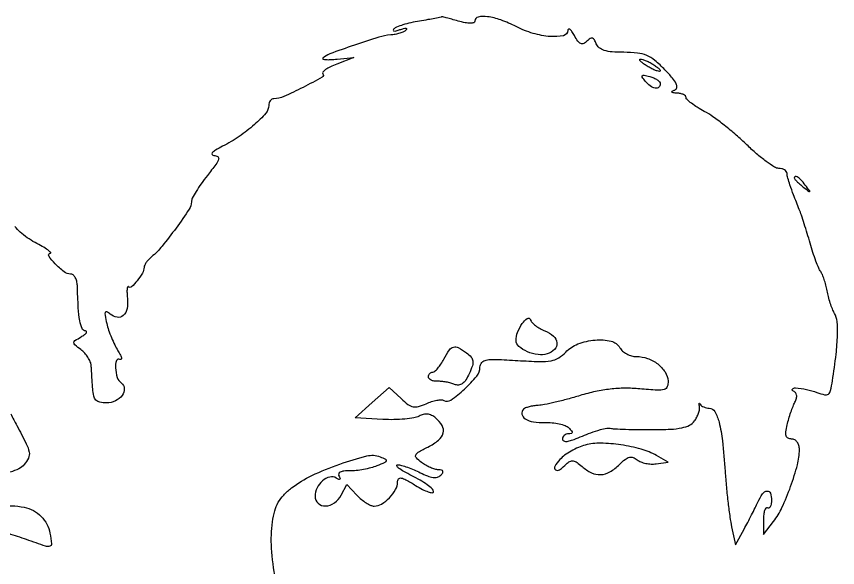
# Model space of a CAD drawing. Extents: x 0 to 320, y 0 to 260.
# Drawn here: x 134 to 293.4, y 153.1 to 260 of the extents above; entities that cross this region are included whole.
import ezdxf

# ---------------------------------------------------------------- set-up
doc = ezdxf.new("R2010")
doc.units = 0

msp = doc.modelspace()

# ---------------------------------------------------------------- linework, layer by layer
for points in [[(184.305326, 150.802074, -0.02995), (183.546471, 156.834768, -0.049687), (183.72085, 161.955449, -0.034935), (184.157567, 164.075269, -0.060738), (184.846752, 165.731411, -0.062263), (185.900042, 167.145991, -0.038718), (187.445187, 168.52599, -0.052455), (191.375031, 170.918072, -0.026132), (196.771055, 173.134388, -0.021819), (202.033263, 174.726724, -0.159602), (204.625717, 174.554521, -0.020896), (205.680911, 174.077406, -0.378099), (205.808167, 173.760084, -0.20579), (205.501183, 173.428896, -0.008774), (204, 172.794477, -0.03157), (202.842293, 172.411878, -0.018669), (201.421276, 172.096006, -0.018638), (199.973507, 171.885892, -0.030244), (198.732003, 171.828266, 0.028291), (197.593719, 171.779881, 0.091538), (196.869907, 171.570479, 0.206793), (196.577894, 171.222928, 0.214323), (196.636511, 170.77912, -0.036376), (196.854304, 170.361651, -0.363581), (196.802152, 170.186446, -0.264031), (196.585193, 170.171722, -0.02627), (196.110704, 170.431581, 0.202477), (194.845968, 170.627933, 0.117376), (193.459018, 169.907255, 0.10025), (192.381477, 168.513304, 0.115062), (192, 166.877555, 0.209017), (192.588705, 165.53081, 0.200048), (193.992078, 165.015818, 0.143609), (195.737498, 165.610631, 0.116951), (197.051258, 167.095777), (198.172884, 169.191554), (200.125397, 167.095777, 0.032119), (200.975078, 166.293748, 0.033074), (201.912559, 165.615634, 0.03504), (202.799879, 165.142301, 0.105385), (203.467527, 165, 0.137415), (204.898084, 165.400728, 0.063153), (206.425286, 166.616584, 0.062933), (207.608598, 168.184262, 0.13096), (208, 169.652988, -0.16546), (208.205605, 170.25729, -0.281972), (208.687521, 170.441565, -0.081834), (209.636875, 170.09744, -0.01063), (211.5, 169, 0.019097), (212.843398, 168.239033, 0.037634), (213.971875, 167.759308, 0.0573), (214.753885, 167.590784, 0.443152), (215, 167.813938, 0.216776), (214.775604, 168.307193, 0.022422), (213.751563, 169.12195, 0.024669), (212.378074, 170.01771, 0.017238), (210.75, 170.894709, -0.012904), (209.215017, 171.704479, -0.035151), (208.189063, 172.378879, -0.123953), (207.86554, 172.785263, -0.546331), (208, 172.993051, -0.063865), (208.769896, 172.891504, -0.01855), (209.917339, 172.541843, -0.018322), (211.192449, 172.047968, -0.018632), (212.420728, 171.464568, 0.02652), (213.793963, 170.838662, 0.062645), (214.88204, 170.561405, 0.091172), (215.729676, 170.610168, 0.137378), (216.370728, 170.970728, 0.045616), (216.761891, 171.440609, 0.250171), (216.797809, 171.757725, 0.251896), (216.554547, 171.962529, 0.046113), (215.95, 172.031803, -0.068288), (215.264417, 172.141242, -0.028622), (214.385031, 172.464122, -0.027661), (213.470092, 172.922474, -0.032186), (212.658617, 173.458867, -0.033605), (211.646835, 174.338442, -0.304827), (211.538406, 174.883858, -0.165626), (212.01512, 175.423253, -0.010372), (213.908617, 176.452744, 0.05182), (215.9533, 177.794684, 0.157201), (216.846545, 179.174251, 0.199191), (216.659896, 180.596583, 0.088821), (215.418799, 182.067391, 0.058281), (214.617047, 182.588438, 0.086657), (213.816017, 182.824845, 0.089825), (213.003675, 182.771914, 0.067269), (212.168799, 182.439836, -0.086967), (211.190755, 182.094516, -0.01903), (209.413645, 181.866058, -0.019268), (207.310071, 181.758116, -0.017439), (205.132972, 181.806318), (199.765944, 182.112636), (203.06587, 185.058809), (206.365796, 188.004981), (208.673007, 185.837469, 0.029185), (210.025896, 184.707542, 0.109902), (211.029283, 184.261192, 0.119682), (212.079514, 184.301751, 0.037692), (213.565045, 184.847682, -0.026719), (214.616263, 185.260378, -0.032709), (215.637444, 185.52688, -0.034547), (216.500197, 185.631628, -0.152497), (216.990264, 185.506017, 0.301673), (218.351985, 185.550164, 0.031037), (220.980274, 187.677489, 0.033543), (223.363279, 190.178512, 0.175308), (224, 191.938707, -0.185654), (224.346928, 192.840841, -0.16724), (225.226208, 193.327063, -0.053586), (227.084304, 193.451077, -0.005916), (231.347637, 193.228084, 0.008533), (235.574298, 193.029187, 0.050318), (237.783749, 193.185416, 0.092113), (239.274964, 193.737964, 0.070671), (240.629067, 194.832225, -0.114359), (243.017572, 196.442012, -0.070606), (246.335067, 197.19899, -0.076328), (249.434182, 196.984805, -0.212941), (251.142075, 195.710609, 0.086848), (251.67517, 195.056031, 0.056381), (252.481806, 194.502491, 0.054736), (253.423379, 194.127049, 0.067617), (254.35856, 194, -0.084956), (256.526349, 193.628988, -0.080103), (258.496748, 192.555429, -0.086053), (259.916082, 191.002161, -0.124424), (260.500314, 189.245743, -0.106665), (260.348282, 188.158935, -0.24229), (259.754906, 187.612909, -0.082657), (258.41586, 187.47381, -0.00725), (255.002839, 187.733459, 0.024681), (252.122273, 187.85185, 0.02583), (249.287858, 187.681796, 0.025143), (246.417341, 187.21311, 0.021011), (243.428115, 186.436644, -0.007845), (240.996269, 185.736132, -0.008328), (238.59143, 185.126889, -0.008008), (236.505956, 184.67049, -0.037475), (235.287392, 184.517965, 0.024805), (234.393599, 184.429003, 0.026917), (233.537463, 184.253111, 0.027774), (232.827016, 184.023979, 0.104852), (232.437256, 183.77059, 0.247557), (232.140558, 182.811589, 0.210234), (232.745589, 181.926733, 0.100602), (234.360186, 181.326193, 0.048321), (236.575879, 181.195334, -0.031244), (238.000058, 181.159876, -0.032645), (239.387604, 180.946439, -0.034557), (240.552358, 180.602688, -0.107747), (241.236594, 180.163406, -0.020571), (241.77882, 179.57463, -0.185735), (241.892136, 179.25, -0.344415), (241.730986, 179.056654, -0.053197), (241.2, 179, 0.080098), (240.741636, 178.926098, 0.091351), (240.3525, 178.712548, 0.10075), (240.092332, 178.394657, 0.12186), (240, 178.021439, 0.239685), (240.170347, 177.686498, 0.149516), (240.595608, 177.539421, 0.076094), (241.299073, 177.621214, 0.027954), (242.25, 177.940084, -0.00408), (245.481852, 179.198342, -0.019255), (247.367488, 179.832881, -0.033582), (248.620162, 180.111641, -0.09826), (249.5, 180.072845, 0.049291), (250.180907, 179.975879, 0.002973), (252.247488, 179.899364, 0.004427), (254.714302, 179.844569, 0.003255), (257.448897, 179.825851, 0.011066), (260.9672, 179.902555, 0.039762), (263.194403, 180.178823, 0.065964), (264.662964, 180.689457, 0.118818), (265.630213, 181.508964, 0.038609), (266.08204, 182.239025, 0.037336), (266.422054, 183.037937, 0.039752), (266.611796, 183.786411, 0.099515), (266.595211, 184.347199, -0.014671), (266.512148, 184.75992, -0.133316), (266.529555, 184.941052, -0.572206), (266.605784, 184.954173, -0.048005), (266.747228, 184.75, 0.108925), (267.002823, 184.462612, 0.054387), (267.427758, 184.220313, 0.05027), (267.943389, 184.055653, 0.052208), (268.474925, 184, -0.272885), (269.580879, 183.347839, -0.064767), (270.39873, 181.275257, -0.035193), (271.040834, 177.66754, -0.008824), (271.567246, 171.7099, 0.006308), (271.818534, 168.692852, 0.005758), (272.152554, 165.589783, 0.005767), (272.514871, 162.824452, 0.018601), (272.845001, 161), (273.613744, 157.5), (275.2549, 160.5, 0.00437), (275.958385, 161.813082, 0.003216), (276.715713, 163.279687, 0.003249), (277.41416, 164.676268, 0.00724), (277.923278, 165.75, -0.042362), (278.847411, 167.390737, -0.216187), (279.719456, 167.922216, -0.363714), (280.356817, 167.508135, -0.074379), (280.571429, 166.073419, -0.039538), (280.515602, 165.368544, -0.085489), (280.340625, 164.855415, -0.161426), (280.082567, 164.614282, -0.251349), (279.785714, 164.632436, 0.364827), (279.489193, 164.588812, 0.102253), (279.237335, 164.150241, 0.054926), (279.069294, 163.353029, 0.026486), (279.022236, 162.309017), (279.044472, 159.5), (280.979061, 162, 0.057111), (282.612733, 164.697866, 0.021159), (284.295696, 168.814627, 0.020833), (285.61444, 173.01658, 0.065706), (286, 175.937897, 0.068053), (285.889446, 176.746394, 0.091027), (285.565837, 177.410627, 0.106468), (285.074621, 177.844731, 0.128607), (284.480948, 178, -0.116622), (283.801359, 178.160696, -0.203429), (283.432319, 178.594395, -0.110372), (283.365119, 179.394516, -0.024651), (283.61928, 180.75, -0.013291), (283.933438, 181.925146, -0.010414), (284.334326, 183.182553, -0.010557), (284.756634, 184.337417, -0.025263), (285.130343, 185.16933, 0.052027), (285.420811, 185.92099, 0.1109), (285.448004, 186.540019, 0.142154), (285.214025, 187.012976, 0.111725), (284.74201, 187.340382, -0.528416), (284.664732, 187.694874, -0.223044), (285.221454, 187.913558, -0.03453), (287.395207, 187.621299, -0.040182), (289.396938, 187.039184, 0.030646), (290.894486, 186.572574, 0.224167), (291.611175, 186.718053, 0.178113), (292.051333, 187.394358, 0.018508), (292.410671, 189.289184, 0.008001), (293.111217, 194.47008, 0.022008), (293.385228, 198.146695, 0.030195), (293.306558, 200.76916, 0.105348), (292.808447, 202.377802, -0.033081), (292.406915, 203.221786, -0.015061), (291.99025, 204.371055, -0.014839), (291.622254, 205.61323, -0.019741), (291.366597, 206.762637, 0.018434), (291.124982, 207.862467, 0.017786), (290.800555, 208.9549, 0.018028), (290.446295, 209.895217, 0.059879), (290.120869, 210.468939, -0.060817), (289.752109, 211.121897, -0.009232), (289.20354, 212.519001, -0.010226), (288.617371, 214.201519, -0.008691), (288.066144, 216, 0.003984), (287.512339, 217.869529, 0.003765), (286.918548, 219.765625, 0.003742), (286.367614, 221.436483, 0.013127), (285.976695, 222.5, -0.002831), (284.85303, 225.372887, -0.009514), (284.164091, 227.271165, -0.013764), (283.749114, 228.605152, -0.046984), (283.586367, 229.498681, 0.142387), (283.438851, 229.879984, 0.089592), (283.083628, 230.204386, 0.076472), (282.577556, 230.423575, 0.063887), (281.996198, 230.498681, -0.142243), (281.157132, 230.743111, -0.017142), (279.551078, 231.842671, -0.019278), (277.697074, 233.321106, -0.014752), (275.784106, 235.072115, 0.014379), (273.722192, 236.962287, 0.011844), (271.419616, 238.860849, 0.012019), (269.221372, 240.503703, 0.030952), (267.537908, 241.549519, -0.015796), (266.182569, 242.335623, -0.022687), (265.03926, 243.122079, -0.019716), (264.179349, 243.827955, -0.214196), (264, 244.227404, 0.205177), (263.870853, 244.528877, 0.077267), (263.485937, 244.796241, 0.060021), (262.919926, 244.991993, 0.042021), (262.25, 245.078947, -0.014712), (261.48443, 245.136092, -0.221988), (261.261454, 245.269999, -0.444109), (261.304352, 245.44319, -0.028137), (261.837218, 245.691354, 0.265923), (262.20944, 246.159835, 0.15428), (262.095472, 246.891286, 0.062075), (261.363018, 247.997858, 0.015272), (259.891052, 249.612406, 0.026159), (257.939026, 251.426212, 0.073874), (256.3552, 252.394922, 0.074085), (254.560801, 252.859891, 0.026417), (251.910822, 253, -0.018541), (249.632516, 253.084512, -0.057225), (248.121151, 253.372795, -0.092096), (247.146295, 253.888368, -0.13436), (246.574206, 254.667217, 0.041324), (246.202318, 255.439037, 0.196354), (245.82034, 255.730271, 0.215502), (245.368303, 255.656916, 0.050045), (244.757566, 255.157566, -0.088502), (244.122013, 254.71445, -0.216076), (243.564119, 254.710711, -0.133566), (243.003975, 255.167832, -0.028463), (242.325784, 256.240349, 0.022527), (241.839053, 257.030686, 0.077605), (241.429093, 257.46904, 0.307407), (241.175433, 257.486183, 0.258929), (241.035435, 257.25, -0.347232), (240.18071, 256.228522, -0.070171), (237.651296, 256.062565, -0.053532), (234.316845, 256.674703, -0.045838), (231, 258, 0.031521), (228.056708, 259.274781, 0.053241), (225.447392, 259.911442, 0.083758), (223.636652, 259.849509, 0.356406), (223, 259.069806, -0.317582), (222.774663, 258.750818, -0.085398), (222.128301, 258.639611, -0.049535), (221.108712, 258.740871, -0.020333), (219.756602, 259.069806, 0.003394), (218.512357, 259.417529, 0.005728), (217.464013, 259.689988, 0.001351), (216.556668, 259.912137, 0.469409), (216.506602, 259.874833, -0.343909), (216.455393, 259.815876, -0.000804), (215.258957, 259.583866, -0.00442), (213.891483, 259.333483, -0.002676), (212.268573, 259.060073, 0.015228), (210.59211, 258.734171, 0.018816), (209.054359, 258.324955, 0.017443), (207.806505, 257.893911, 0.116775), (207.268573, 257.52591, 0.189612), (207.175377, 257.280953, 0.379196), (207.304315, 257.138637, 0.091736), (207.756636, 257.171791, 0.022715), (208.469519, 257.393523, -0.020277), (209.181556, 257.618804, -0.086065), (209.624758, 257.660664, -0.408204), (209.738494, 257.530499, -0.184088), (209.636539, 257.302853, -0.088826), (209.17977, 256.984674, -0.031414), (208.433211, 256.696452, -0.030005), (207.555496, 256.476406, -0.030973), (206.667019, 256.365919, 0.059508), (204.351615, 255.942982, 0.007946), (199.62407, 254.400227, 0.005728), (194.837855, 252.692154, 0.108209), (193.504561, 251.837894, 0.583595), (193.55017, 251.673824, 0.046101), (194.111459, 251.588431, 0.027231), (195.046268, 251.584324, 0.012621), (196.257649, 251.675709), (199.5, 252.002786), (196.191432, 250.726628, 0.0206), (194.964666, 250.194424, 0.038525), (194.030133, 249.649964, 0.054007), (193.474361, 249.169892, 0.404011), (193.479893, 248.853441, -0.498076), (193.387316, 248.190834, -0.00853), (189.654771, 246.196556, -0.013678), (185.906238, 244.402924, -0.105119), (184.010898, 244, 0.129646), (183.625387, 243.898331, 0.10069), (183.296951, 243.612349, 0.088773), (183.07608, 243.184547, 0.07502), (183, 242.680335, -0.183497), (182.431553, 241.183566, -0.030514), (180.211601, 238.970367, -0.031673), (177.273576, 236.692309, -0.030608), (174.038558, 234.774978, 0.014749), (172.681881, 234.027964, 0.071183), (171.996101, 233.479115, 0.390946), (171.993494, 233.167889, 0.211527), (172.372587, 233, -0.148125), (173.090256, 232.782621, -0.337546), (173.26381, 232.278398, -0.079665), (172.738404, 231.265651, -0.008073), (171.084029, 229.106096, 0.013963), (169.903095, 227.526345, 0.017665), (168.905934, 225.999945, 0.015861), (168.1676, 224.685011, 0.120556), (168, 224, -0.148935), (167.567927, 222.581636, -0.009166), (165.012615, 218.923412, -0.014106), (162.296566, 215.396741, -0.048154), (160.26006, 213.341066, 0.030687), (159.723048, 212.835543, 0.03215), (159.260865, 212.275506, 0.033974), (158.928746, 211.743125, 0.10749), (158.815008, 211.341066, -0.113277), (158.469531, 210.171059, -0.039693), (157.485072, 208.707258, -0.038096), (156.391547, 207.527667, -0.403037), (155.794224, 207.53911, 0.525191), (155.620294, 207.507137, 0.080763), (155.511543, 207.099368, 0.036479), (155.491084, 206.328336, 0.015736), (155.571089, 205.302935, -0.072367), (155.500181, 203.286358, -0.16375), (154.771299, 201.965524, -0.228863), (153.59129, 201.610888, -0.134476), (152.220657, 202.231834, 0.051703), (151.559247, 202.674119, 0.453941), (151.268886, 202.562781, 0.136443), (151.222537, 201.993055, 0.009753), (151.556086, 200.424632, 0.024404), (151.92473, 199.132162, 0.015393), (152.47379, 197.662006, 0.015452), (153.104384, 196.246564, 0.027271), (153.722694, 195.126876, -0.018482), (154.224672, 194.254432, -0.065794), (154.447525, 193.650965, -0.322007), (154.355682, 193.434153, -0.28232), (154.105223, 193.434968, 0.476088), (153.443998, 193.20471, 0.10294), (153.245871, 191.817561, 0.061947), (153.599371, 189.949492, 0.159576), (154.395717, 188.850925, -0.233552), (154.958877, 187.781867, -0.167924), (154.544637, 186.474211, -0.120905), (153.231613, 185.389131, -0.112974), (151.531385, 185, -0.048327), (150.228333, 185.126239, -0.151382), (149.462182, 185.538483, -0.140254), (149.029463, 186.334379, -0.039314), (148.82895, 187.75, 0.000011), (148.755562, 188.929454, 0.000009), (148.676469, 190.199809, 0.000009), (148.60326, 191.37501, 0.000022), (148.550065, 192.228074, 0.083439), (148.372611, 192.990036, 0.043851), (147.919693, 193.853777, 0.042027), (147.285428, 194.680195, 0.050247), (146.555545, 195.335726, -0.013398), (145.376175, 196.247579, -0.228199), (145.174244, 196.67973, -0.247543), (145.394427, 197.085737, -0.015653), (146.58443, 197.827243, 0.023571), (147.252535, 198.25838, 0.080415), (147.619072, 198.621483, 0.303458), (147.628184, 198.84708, 0.253705), (147.416667, 198.969591, -0.297533), (146.770978, 199.417468, -0.052536), (146.34152, 200.905395, -0.02963), (146.042078, 203.45804, -0.006986), (145.855012, 207.75, 0.05293), (145.737791, 208.610784, 0.071307), (145.443964, 209.339063, 0.089688), (145.027356, 209.828934, 0.173497), (144.549201, 210, -0.165651), (143.287435, 210.42982, -0.035017), (141.524248, 211.997108, -0.049969), (140.318745, 213.505383, -0.57803), (140.595012, 214.044196, 0.655702), (140.657919, 214.210688, 0.039553), (140.098716, 214.674327, 0.022058), (139.057087, 215.340605, 0.009894), (137.634659, 216.127259, -0.031002), (136.117655, 217.05186, -0.032667), (134.754366, 218.142321, -0.034593), (133.714896, 219.232346, -0.109618)], [(132.914445, 182.896375, 0.007038), (134.105016, 180.622364, -0.00744), (135.947451, 177.096375, -0.06911), (136.500892, 175.473351, -0.153217), (136.368126, 174.308015, -0.079682), (135.562577, 173.069147, -0.090913), (134.498351, 172.253541, -0.038), (132.825168, 171.552799, -0.031898)], [(130.675241, 164.835859, -0.097542), (135.541628, 164.77014, -0.144567), (138.835914, 162.991289, -0.153475), (140.540833, 159.747859, -0.017866), (140.839479, 157.68329, -0.368017), (140.511785, 157.201556, -0.149488), (139.695166, 157.224909, -0.003455), (136, 158.5, 0.010431), (132.512597, 159.649206, 0.076257)]]:
    msp.add_lwpolyline(points, format="xyb")
for points in [[(259, 249.429632, -0.439016), (258.867419, 249.307737, -0.048507), (258.4125, 249.390928, -0.03505), (257.767478, 249.624831, -0.018363), (257, 250, -0.018122), (256.233921, 250.446431, -0.025446), (255.5875, 250.902822, -0.023718), (255.108693, 251.316932, -0.205392), (255, 251.570368, -0.439016), (255.132581, 251.692263, -0.048507), (255.5875, 251.609072, -0.03505), (256.232522, 251.375169, -0.018363), (257, 251, -0.018122), (257.766079, 250.553569, -0.025446), (258.4125, 250.097178, -0.023718), (258.891307, 249.683068, -0.205392)], [(259, 246.883369, -0.217518), (258.703661, 246.234413, -0.227657), (258.027751, 246.049976, -0.11701), (257.051057, 246.47943, -0.057778), (256.065294, 247.421326, -0.020124), (255.483961, 248.182104, -0.363425), (255.50812, 248.465884, -0.253319), (255.834001, 248.564019, -0.01302), (256.942849, 248.304694, -0.037801), (257.730253, 248.033806, -0.049464), (258.395712, 247.665273, -0.058693), (258.855541, 247.260458, -0.18499)], [(285, 228.622445, 0.184603), (285.08115, 228.410139, 0.013803), (285.514063, 227.952641, 0.017649), (286.079598, 227.425681, 0.012436), (286.75, 226.872445, 0.001576), (287.879507, 225.99236, 0.377591), (288, 226, 0.377591), (288.00764, 226.120493, 0.001576), (287.127555, 227.25, 0.017685), (286.23668, 228.306759, 0.065617), (285.573889, 228.869516, 0.241985), (285.193395, 228.90695, 0.307699)], [(236.604875, 198.960127, -0.091027), (238.250974, 197.962466, -0.189043), (238.921262, 196.645168, -0.223543), (238.47215, 195.386915, -0.120775), (237.037773, 194.511989, -0.112662), (235.265679, 194.36465, -0.066008), (233.206, 194.941899, -0.070753), (231.542411, 195.95351, -0.224454), (231, 197.100925, -0.094496), (231.303435, 198.692138, -0.055), (232.215704, 200.415921, -0.092885), (233.175363, 201.382354, -0.499416), (233.772429, 201.182713, 0.10593), (234.107176, 200.61507, 0.040414), (234.784855, 199.988644, 0.037753), (235.656098, 199.405469, 0.037786)], [(221.382816, 194.709346, -0.051324), (222.27706, 193.902719, -0.153171), (222.616954, 193.16224, -0.115621), (222.519661, 192.228933, -0.023363), (221.895826, 190.670708, -0.034249), (221.235167, 189.449789, -0.093381), (220.567855, 188.734468, -0.138626), (219.856052, 188.467852, -0.122349), (219.07188, 188.594878, 0.035256), (218.343159, 188.847417, 0.021051), (217.447677, 189.048623, 0.021017), (216.534351, 189.17444, 0.033919), (215.75, 189.195665, -0.051699), (215.080361, 189.237604, -0.073606), (214.514062, 189.420756, -0.09583), (214.134387, 189.70988, -0.184268), (214, 190.062149, -0.087358), (214.063047, 190.420249, -0.094411), (214.244112, 190.724506, -0.100139), (214.514005, 190.928027, -0.11209), (214.83102, 191, 0.183041), (215.235172, 191.153081, 0.03302), (215.810954, 191.734375, 0.031775), (216.426855, 192.542722, 0.024046), (217, 193.5, -0.024734), (218.064938, 195.273146, -0.179711), (218.857061, 195.844477, -0.197089), (219.787807, 195.732285, -0.030564)], [(244.418665, 176.834074, 0.039176), (243.105423, 176.379113, 0.027458), (241.706774, 175.674417, 0.027827), (240.434095, 174.845575, 0.050627), (239.513678, 174.015114, 0.046136), (238.520975, 172.691114, 0.403948), (238.664356, 172.039724, 0.310748), (239.447716, 172.052455, 0.041667), (240.776371, 173.176371, -0.083583), (241.444347, 173.651855, -0.155089), (242.096404, 173.746484, -0.111298), (242.835049, 173.446916, -0.032158), (243.805112, 172.676371, 0.072606), (245.636173, 171.448764, 0.125497), (247.423722, 171.09392, 0.120185), (249.217097, 171.634856, 0.063391), (251.066912, 173.066912, -0.02836), (252.161132, 174.043576, -0.102897), (252.989494, 174.461147, -0.151328), (253.731676, 174.432534, -0.088685), (254.51187, 173.990149, 0.078196), (255.20649, 173.57693, 0.042026), (256.162221, 173.284871, 0.040557), (257.211212, 173.146124, 0.05019), (258.194958, 173.195216), (260.5, 173.54396), (258.264296, 174.799513, 0.059638), (255.276501, 176.036626, 0.031893), (251.362781, 176.869437, 0.031917), (247.432729, 177.192783, 0.068474)]]:
    msp.add_lwpolyline(points, format="xyb", close=True)

doc.saveas('drawing.dxf')
